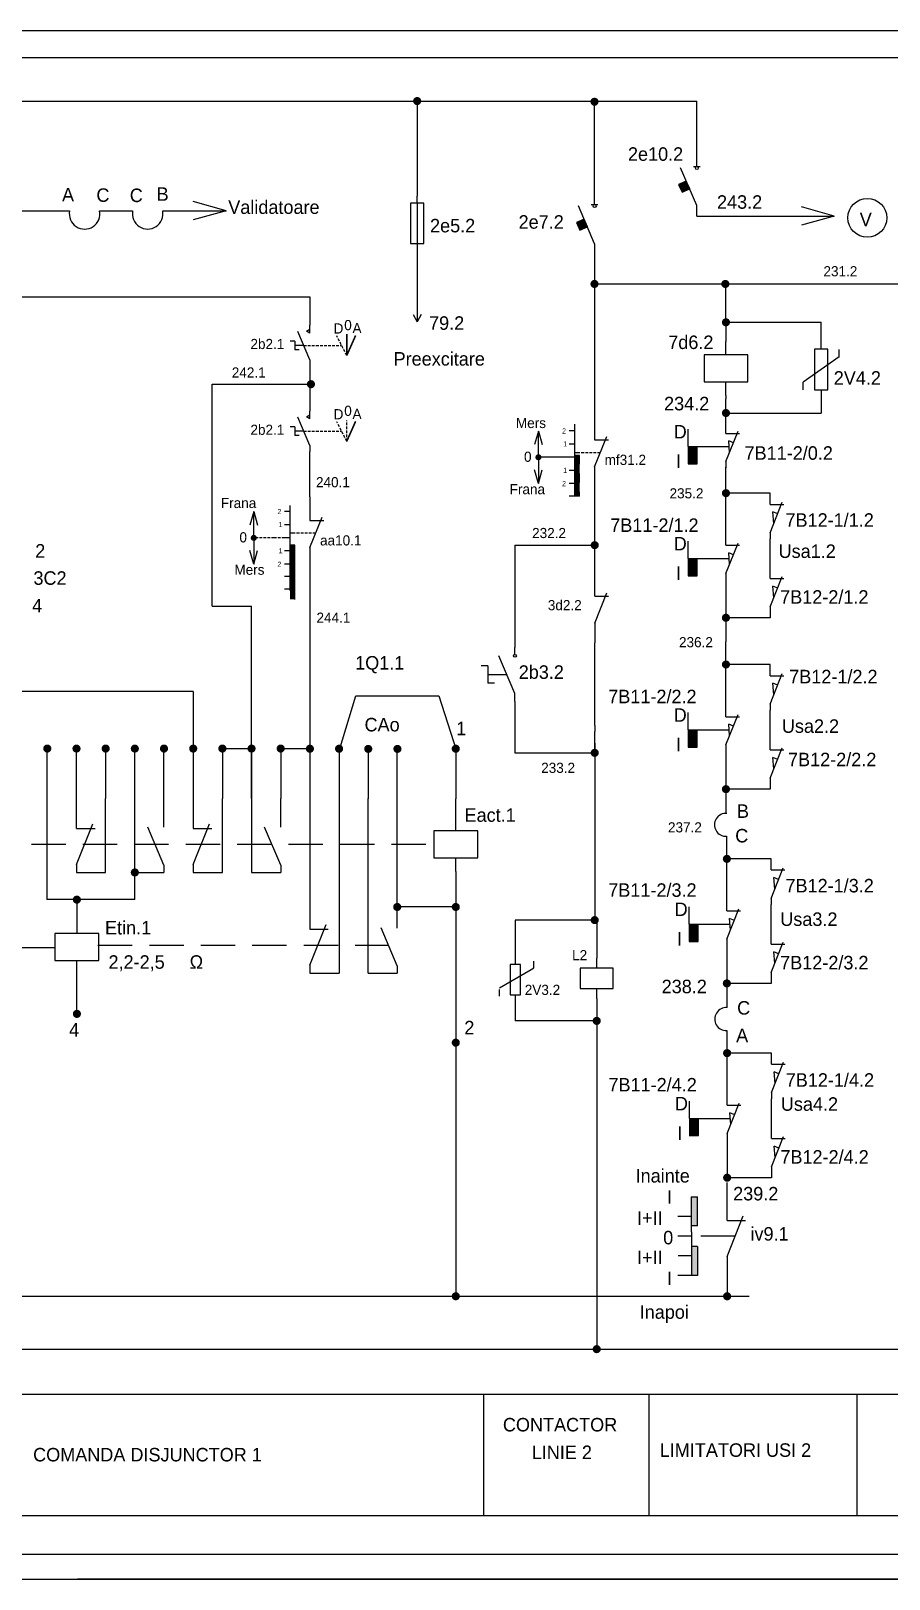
# Model space of a CAD drawing. Header units: millimetres. Extents: x 779 to 5457, y 14 to 905.
# Drawn here: x 3297.5 to 3456.4, y 316.3 to 602.9 of the extents above; entities that cross this region are included whole.
import ezdxf

# ---------------------------------------------------------------- set-up
doc = ezdxf.new("R2010")
doc.units = ezdxf.units.MM
doc.linetypes.add('DASHED', pattern=[0.75, 0.5, -0.25])
doc.linetypes.add('DASHED2', pattern=[9.525, 6.35, -3.175])

msp = doc.modelspace()

# ---------------------------------------------------------------- hatches: boundary and pattern name
for points in [[(3420.88, 525.98), (3419.22, 525.98), (3419.22, 522.78), (3420.88, 522.81)], [(3399.06, 524.33), (3398.17, 524.33), (3398.17, 520.98), (3399.05, 520.98)], [(3399.06, 520.98), (3398.17, 520.98), (3398.17, 517.63), (3399.05, 517.63)], [(3399.06, 517.63), (3398.17, 517.63), (3398.17, 516.83), (3399.06, 516.83)], [(3346.35, 507.74), (3345.46, 507.74), (3345.46, 504.39), (3346.35, 504.39)], [(3420.88, 505.26), (3419.22, 505.26), (3419.22, 502.05), (3420.88, 502.09)], [(3346.35, 504.39), (3345.46, 504.39), (3345.46, 501.04), (3346.35, 501.04)], [(3346.35, 501.04), (3345.46, 501.04), (3345.46, 497.69), (3346.35, 497.69)], [(3420.88, 473.53), (3419.22, 473.53), (3419.22, 470.33), (3420.88, 470.36)], [(3421.05, 437.56), (3419.39, 437.56), (3419.39, 434.35), (3421.05, 434.39)], [(3421.1, 401.59), (3419.44, 401.59), (3419.44, 398.38), (3421.1, 398.42)], [(3420.95, 387.08), (3419.84, 387.08), (3419.84, 381.74), (3420.95, 381.74), (3420.95, 383.89)], [(3420.95, 375.73), (3420.95, 377.87), (3419.84, 377.87), (3419.84, 376.58), (3419.84, 372.54), (3420.95, 372.54)]]:
    msp.add_hatch(color=1).paths.add_polyline_path(points)

# ---------------------------------------------------------------- linework, layer by layer
at = {"color": 240}
for p, q in [((3317.12, 602.94), (2886.12, 602.94)), ((3727.12, 602.94), (3307.12, 602.94)), ((3927.12, 316.32), (3306.1, 316.32))]:
    msp.add_line(p, q, dxfattribs=at)
at = {"color": 70}
for p, q in [((3312.12, 597.94), (2891.12, 597.94)), ((3732.12, 597.94), (3312.12, 597.94)), ((2891.12, 320.94), (3312.12, 320.94)), ((3312.12, 320.94), (3732.12, 320.94))]:
    msp.add_line(p, q, dxfattribs=at)
at = {"color": 1}
for p, q in [((3178.44, 589.96), (3401.87, 589.96)), ((3369.02, 589.96), (3369.02, 576.58)), ((3401.87, 570.8), (3401.87, 589.96)), ((3401.87, 589.96), (3420.81, 589.96)), ((3420.81, 577.85), (3420.81, 589.96)), ((3369.02, 576.58), (3369.02, 572.33)), ((3420.81, 570.6), (3417.81, 577.6)), ((3420.18, 577.85), (3421.44, 577.85)), ((3333.63, 569.65), (3327.54, 571.34)), ((3369.02, 571.08), (3369.02, 572.33)), ((3369.02, 571.08), (3369.02, 563.58)), ((3401.87, 563.55), (3398.87, 570.55)), ((3401.24, 570.8), (3402.5, 570.8)), ((3420.81, 568.68), (3420.81, 570.6)), ((3446.27, 568.68), (3440.17, 570.38)), ((3285.46, 569.64), (3304.65, 569.64)), ((3310.22, 569.64), (3316.34, 569.64)), ((3321.91, 569.65), (3333.63, 569.65)), ((3333.63, 569.65), (3327.54, 567.96)), ((3420.81, 568.68), (3434.8, 568.68)), ((3434.8, 568.68), (3446.27, 568.68)), ((3446.27, 568.68), (3440.17, 566.99)), ((3369.02, 563.58), (3369.02, 562.33)), ((3369.02, 562.33), (3369.02, 549.1)), ((3401.87, 563.55), (3401.87, 556.47)), ((3401.49, 556.1), (3412.3, 556.1)), ((3401.87, 556.1), (3401.87, 527.23)), ((3411.14, 556.1), (3571.41, 556.1)), ((3426.15, 556.1), (3426.15, 549)), ((3267.58, 553.71), (3349.16, 553.71)), ((3349.16, 553.71), (3349.16, 548.45)), ((3368.27, 550.47), (3369.02, 549.1)), ((3369.77, 550.47), (3369.02, 549.1)), ((3348.51, 547.38), (3349.16, 547.76)), ((3349.16, 547.01), (3349.16, 548.45)), ((3426.2, 549.38), (3426.2, 545.47)), ((3426.2, 549), (3443.83, 549)), ((3443.83, 544.02), (3443.83, 549)), ((3346.35, 545.49), (3345.53, 545.49)), ((3346.35, 545.49), (3346.35, 543.9)), ((3348.04, 544.7), (3346.35, 544.7)), ((3349.16, 547.01), (3348.51, 547.38)), ((3426.2, 542.97), (3426.2, 545.47)), ((3347.17, 543.9), (3346.35, 543.9)), ((3349.16, 542.07), (3349.16, 540.95)), ((3447.14, 542.58), (3440.52, 537.93)), ((3447.14, 542.58), (3447.14, 543.98)), ((3349.16, 540.95), (3349.16, 537.21)), ((3331.08, 496.47), (3331.08, 537.54)), ((3331.08, 537.54), (3349.16, 537.54)), ((3349.16, 537.21), (3349.16, 534.76)), ((3426.2, 535.47), (3426.2, 537.97)), ((3440.52, 536.52), (3440.52, 537.93)), ((3443.83, 536.52), (3443.83, 532.2)), ((3349.16, 534.76), (3349.16, 532.57)), ((3426.2, 535.47), (3426.2, 534.85)), ((3426.2, 529.58), (3426.2, 534.82)), ((3348.51, 531.5), (3349.16, 531.88)), ((3349.16, 531.13), (3348.51, 531.5)), ((3349.16, 531.13), (3349.16, 532.57)), ((3426.2, 532.2), (3443.83, 532.2)), ((3346.35, 529.62), (3345.53, 529.62)), ((3346.35, 529.62), (3346.35, 528.02)), ((3348.04, 528.82), (3346.35, 528.82)), ((3347.17, 528.02), (3346.35, 528.02)), ((3391.48, 528.86), (3390.77, 526.35)), ((3391.48, 525.72), (3391.48, 528.86)), ((3391.48, 528.86), (3392.19, 526.35)), ((3398.17, 528.88), (3397.18, 528.88)), ((3398.17, 530.17), (3398.17, 528.16)), ((3398.17, 528.16), (3398.17, 520.98)), ((3401.87, 522.24), (3404.12, 527.86)), ((3419.22, 525.98), (3419.22, 529.19)), ((3426.2, 528.43), (3426.2, 529.58)), ((3426.2, 523.21), (3428.45, 528.83)), ((3349.16, 526.19), (3349.16, 525.07)), ((3349.16, 516.69), (3349.16, 525.07)), ((3391.48, 524.01), (3391.48, 525.72)), ((3398.17, 526.44), (3397.18, 526.44)), ((3399.06, 524.86), (3398.17, 524.86)), ((3419.22, 525.98), (3426.8, 525.99)), ((3419.22, 525.98), (3419.22, 522.78)), ((3420.88, 522.81), (3420.88, 525.98)), ((3427.6, 526.69), (3426.72, 527.04)), ((3426.89, 524.92), (3426.72, 527.04)), ((3391.48, 519.15), (3390.77, 521.66)), ((3391.48, 524.01), (3391.48, 522.29)), ((3395.27, 524.01), (3391.48, 524.01)), ((3391.48, 522.29), (3391.48, 519.15)), ((3391.48, 519.15), (3392.19, 521.66)), ((3397.18, 524.01), (3395.27, 524.01)), ((3398.17, 524.01), (3397.18, 524.01)), ((3399.06, 524.33), (3398.17, 524.33)), ((3399.05, 520.98), (3399.06, 524.33)), ((3401.9, 498.31), (3401.9, 522.33)), ((3419.22, 522.78), (3420.88, 522.81)), ((3426.2, 523.21), (3426.2, 522.08)), ((3426.2, 508.86), (3426.2, 522.18)), ((3398.17, 521.57), (3397.18, 521.57)), ((3398.17, 519.13), (3397.18, 519.13)), ((3398.17, 520.98), (3398.17, 517.63)), ((3398.17, 520.98), (3399.05, 520.98)), ((3399.06, 520.98), (3398.17, 520.98)), ((3399.05, 517.63), (3399.06, 520.98)), ((3349.16, 516.69), (3349.16, 512.32)), ((3399.06, 516.83), (3397.18, 516.83)), ((3398.17, 517.63), (3399.05, 517.63)), ((3398.17, 517.63), (3398.17, 516.83)), ((3399.06, 517.63), (3398.17, 517.63)), ((3399.06, 516.83), (3399.06, 517.63)), ((3434.39, 517.36), (3426.2, 517.36)), ((3434.39, 515.29), (3434.39, 517.36)), ((3338.77, 513.95), (3338.06, 511.44)), ((3338.77, 510.81), (3338.77, 513.95)), ((3338.77, 513.95), (3339.48, 511.44)), ((3345.47, 513.97), (3344.47, 513.97)), ((3345.47, 515.06), (3345.47, 513.25)), ((3345.47, 513.25), (3345.47, 506.07)), ((3434.39, 510.04), (3436.64, 515.67)), ((3435.07, 511.76), (3434.91, 513.88)), ((3435.79, 513.52), (3434.91, 513.88)), ((3338.77, 509.09), (3338.77, 510.81)), ((3345.47, 511.53), (3344.47, 511.53)), ((3349.16, 507.33), (3351.41, 512.95)), ((3338.77, 509.09), (3338.77, 507.38)), ((3338.77, 507.38), (3338.77, 504.24)), ((3345.47, 509.09), (3344.47, 509.09)), ((3346.35, 507.74), (3345.46, 507.74)), ((3346.35, 509.95), (3345.47, 509.95)), ((3346.35, 504.39), (3346.35, 507.74)), ((3349.16, 507.33), (3349.16, 501.54)), ((3387.12, 507.74), (3401.9, 507.74)), ((3387.12, 507.74), (3387.12, 488.77)), ((3419.22, 505.26), (3419.22, 508.46)), ((3426.2, 507.71), (3426.2, 508.86)), ((3426.2, 502.48), (3428.45, 508.11)), ((3434.39, 510.04), (3434.39, 508.92)), ((3434.39, 502.68), (3434.39, 508.92)), ((3338.77, 504.24), (3338.06, 506.75)), ((3338.77, 504.24), (3339.48, 506.75)), ((3345.47, 506.66), (3344.47, 506.66)), ((3345.47, 506.07), (3345.47, 502.72)), ((3419.22, 505.26), (3426.8, 505.26)), ((3419.22, 505.26), (3419.22, 502.05)), ((3420.88, 502.09), (3420.88, 505.26)), ((3426.89, 504.2), (3426.72, 506.32)), ((3427.6, 505.96), (3426.72, 506.32)), ((3345.47, 504.22), (3344.47, 504.22)), ((3345.47, 501.92), (3344.47, 501.92)), ((3346.35, 504.39), (3345.46, 504.39)), ((3345.46, 504.39), (3346.35, 504.39)), ((3345.47, 502.72), (3345.47, 499.37)), ((3346.35, 501.04), (3346.35, 504.39)), ((3419.22, 502.05), (3420.88, 502.09)), ((3426.2, 502.48), (3426.2, 501.36)), ((3434.39, 501.55), (3434.39, 502.68)), ((3434.39, 496.3), (3436.64, 501.93)), ((3345.47, 499.62), (3344.47, 499.62)), ((3345.46, 501.04), (3346.35, 501.04)), ((3346.35, 501.04), (3345.46, 501.04)), ((3346.35, 497.69), (3346.35, 501.04)), ((3349.16, 501.54), (3349.16, 436.64)), ((3401.9, 493.32), (3404.15, 498.94)), ((3426.2, 501.36), (3426.2, 495.77)), ((3435.79, 499.78), (3434.91, 500.14)), ((3435.07, 498.02), (3434.91, 500.14)), ((3331.08, 496.47), (3338.36, 496.47)), ((3338.36, 460.82), (3338.36, 496.47)), ((3434.39, 496.3), (3434.39, 494.3)), ((3401.9, 493.32), (3401.9, 489.65)), ((3401.9, 493.05), (3401.9, 491.93)), ((3426.2, 495.77), (3426.2, 489.82)), ((3434.39, 494.3), (3426.2, 494.3)), ((3387.12, 480.27), (3384.12, 487.27)), ((3387.12, 487.52), (3387.12, 488.77)), ((3401.9, 486.57), (3401.9, 489.65)), ((3426.2, 477.13), (3426.2, 489.82)), ((3382.12, 485.38), (3380.87, 485.38)), ((3382.12, 485.38), (3382.12, 482.16)), ((3401.9, 484.94), (3401.9, 486.57)), ((3401.9, 479.37), (3401.9, 484.94)), ((3434.39, 485.64), (3426.2, 485.64)), ((3434.39, 483.57), (3434.39, 485.64)), ((3382.12, 483.77), (3385.62, 483.77)), ((3383.37, 482.16), (3382.12, 482.16)), ((3434.39, 478.32), (3436.64, 483.95)), ((3435.07, 480.04), (3434.91, 482.16)), ((3435.79, 481.8), (3434.91, 482.16)), ((3327.55, 480.66), (3274.69, 480.66)), ((3327.55, 480.66), (3327.55, 455.3)), ((3354.57, 469.68), (3357.69, 479.87)), ((3357.69, 479.87), (3373.03, 479.87)), ((3373.03, 479.87), (3376.29, 469.69)), ((3387.12, 478.77), (3387.12, 480.27)), ((3387.12, 478.77), (3387.12, 469.29)), ((3401.9, 474.38), (3401.9, 479.37)), ((3419.22, 473.53), (3419.22, 476.74)), ((3426.2, 475.98), (3426.2, 477.13)), ((3426.2, 470.76), (3428.45, 476.38)), ((3434.39, 478.32), (3434.39, 477.2)), ((3434.39, 470.96), (3434.39, 477.2)), ((3401.9, 474.38), (3401.9, 473.25)), ((3401.9, 468.84), (3401.9, 473.25)), ((3419.22, 473.53), (3426.8, 473.54)), ((3419.22, 473.53), (3419.22, 470.33)), ((3420.88, 470.36), (3420.88, 473.53)), ((3426.89, 472.47), (3426.72, 474.59)), ((3427.6, 474.24), (3426.72, 474.59)), ((3311.34, 470.08), (3311.34, 460.82)), ((3316.75, 442.11), (3316.75, 470.08)), ((3322.15, 470.08), (3322.15, 469.71)), ((3332.58, 470.08), (3337.98, 470.08)), ((3332.95, 470.08), (3332.95, 460.82)), ((3338.36, 470.08), (3338.36, 460.82)), ((3343.76, 470.08), (3343.76, 460.82)), ((3343.76, 470.08), (3349.16, 470.08)), ((3354.57, 470.05), (3354.57, 460.79)), ((3376.18, 470.05), (3376.18, 460.79)), ((3401.9, 471.05), (3401.9, 438.32)), ((3419.22, 470.33), (3420.88, 470.36)), ((3426.2, 470.76), (3426.2, 469.63)), ((3434.39, 469.83), (3434.39, 470.96)), ((3434.39, 464.58), (3436.64, 470.21)), ((3300.47, 469.71), (3300.47, 442.11)), ((3305.95, 455.3), (3305.95, 469.71)), ((3322.14, 455.5), (3322.14, 469.71)), ((3359.97, 470.02), (3359.97, 460.75)), ((3365.33, 436.85), (3365.33, 469.65)), ((3387.12, 469.29), (3401.9, 469.29)), ((3426.2, 469.63), (3426.2, 464.05)), ((3435.07, 466.3), (3434.91, 468.42)), ((3435.79, 468.06), (3434.91, 468.42)), ((3434.39, 464.58), (3434.39, 462.57)), ((3426.2, 464.05), (3426.2, 458.09)), ((3434.39, 462.57), (3426.2, 462.57)), ((3311.34, 447.13), (3311.34, 460.82)), ((3332.95, 447.13), (3332.95, 460.82)), ((3338.36, 460.82), (3338.35, 447.14)), ((3343.75, 457.14), (3343.76, 460.82)), ((3354.57, 460.79), (3354.57, 428.48)), ((3359.95, 428.49), (3359.96, 460.82)), ((3376.18, 454.83), (3376.18, 460.79)), ((3305.95, 448.64), (3308.95, 456.14)), ((3327.56, 448.64), (3330.56, 456.14)), ((3343.75, 455.5), (3343.75, 457.14)), ((3322.14, 448.52), (3319.14, 455.52)), ((3343.75, 448.52), (3340.75, 455.52)), ((3426.37, 441.16), (3426.37, 453.84)), ((3305.95, 448.64), (3305.95, 447.14)), ((3305.95, 447.14), (3311.34, 447.13)), ((3316.74, 447.13), (3322.12, 447.13)), ((3322.12, 447.13), (3322.14, 447.13)), ((3322.14, 448.52), (3322.14, 447.14)), ((3322.14, 447.13), (3322.14, 447.14)), ((3327.56, 448.64), (3327.56, 447.14)), ((3327.56, 447.14), (3332.95, 447.13)), ((3338.37, 447.14), (3343.75, 447.13)), ((3343.75, 448.52), (3343.75, 447.14)), ((3376.18, 447.33), (3376.18, 449.83)), ((3376.18, 447.33), (3376.18, 368.68)), ((3434.56, 449.66), (3426.37, 449.66)), ((3434.56, 447.6), (3434.56, 449.66)), ((3434.56, 442.35), (3436.81, 447.97)), ((3435.96, 445.82), (3435.08, 446.18)), ((3435.25, 444.06), (3435.08, 446.18)), ((3306.01, 442.11), (3300.47, 442.11)), ((3306.01, 442.11), (3306.01, 435.87)), ((3316.75, 442.11), (3306.01, 442.11)), ((3434.56, 442.35), (3434.56, 441.22)), ((3376.18, 440.75), (3365.33, 440.75)), ((3419.39, 437.56), (3419.39, 440.76)), ((3426.37, 440.01), (3426.37, 441.16)), ((3426.37, 434.78), (3428.62, 440.41)), ((3427.06, 436.5), (3426.89, 438.62)), ((3427.77, 438.26), (3426.89, 438.62)), ((3434.56, 434.98), (3434.56, 441.22)), ((3349.15, 429.98), (3352.15, 437.48)), ((3365.33, 429.87), (3362.33, 436.87)), ((3402.28, 438.32), (3387.2, 438.32)), ((3387.2, 438.32), (3387.2, 430.12)), ((3402.28, 438.32), (3402.28, 431.28)), ((3402.28, 438.32), (3402.28, 435.25)), ((3419.39, 437.56), (3426.97, 437.56)), ((3419.39, 437.56), (3419.39, 434.35)), ((3421.05, 434.39), (3421.05, 437.56)), ((3293.78, 433.26), (3301.96, 433.26)), ((3419.39, 434.35), (3421.05, 434.39)), ((3426.37, 434.78), (3426.37, 433.66)), ((3426.37, 433.66), (3426.37, 428.08)), ((3434.56, 433.86), (3434.56, 434.98)), ((3434.56, 428.61), (3436.81, 434.23)), ((3306.01, 420.96), (3306.01, 430.87)), ((3349.15, 429.98), (3349.15, 428.48)), ((3390.63, 429.46), (3390.63, 430.74)), ((3402.28, 429.4), (3402.28, 431.28)), ((3435.96, 432.08), (3435.08, 432.44)), ((3435.25, 430.32), (3435.08, 432.44)), ((3349.15, 428.48), (3354.57, 428.48)), ((3359.95, 428.49), (3365.33, 428.49)), ((3365.33, 429.87), (3365.33, 428.49)), ((3384.29, 425.81), (3390.11, 429.16)), ((3390.11, 429.16), (3390.63, 429.46)), ((3426.37, 428.08), (3426.37, 422.12)), ((3434.56, 428.61), (3434.56, 426.6)), ((3384.29, 424.22), (3384.29, 425.5)), ((3387.2, 424.5), (3387.2, 423.56)), ((3402.28, 423.78), (3402.28, 425.65)), ((3434.56, 426.6), (3426.37, 426.6)), ((3387.2, 423.56), (3387.2, 419.66)), ((3402.28, 423.78), (3402.28, 358.89)), ((3402.28, 419.66), (3387.2, 419.66)), ((3426.42, 405.19), (3426.42, 417.87)), ((3434.61, 413.69), (3426.42, 413.69)), ((3434.61, 411.63), (3434.61, 413.69)), ((3434.61, 406.38), (3436.86, 412)), ((3435.29, 408.09), (3435.13, 410.21)), ((3436.01, 409.85), (3435.13, 410.21)), ((3419.44, 401.59), (3419.44, 404.79)), ((3426.42, 404.04), (3426.42, 405.19)), ((3426.42, 398.81), (3428.67, 404.44)), ((3434.61, 406.38), (3434.61, 405.25)), ((3434.61, 399.01), (3434.61, 405.25)), ((3419.44, 401.59), (3427.02, 401.59)), ((3419.44, 401.59), (3419.44, 398.38)), ((3421.1, 398.42), (3421.1, 401.59)), ((3427.11, 400.53), (3426.94, 402.65)), ((3427.82, 402.29), (3426.94, 402.65)), ((3419.44, 398.38), (3421.1, 398.42)), ((3426.42, 398.81), (3426.42, 397.69)), ((3434.61, 397.89), (3434.61, 399.01)), ((3426.42, 397.69), (3426.42, 391)), ((3434.61, 392.64), (3436.86, 398.26)), ((3436.01, 396.11), (3435.13, 396.47)), ((3435.29, 394.35), (3435.13, 396.47)), ((3434.61, 390.63), (3426.42, 390.63)), ((3434.61, 392.64), (3434.61, 390.63)), ((3419.76, 387.08), (3420.95, 387.08)), ((3419.84, 380.59), (3419.84, 387.08)), ((3420.95, 383.89), (3420.95, 387.08)), ((3426.42, 382.72), (3426.42, 389.77)), ((3419.76, 383.45), (3417.29, 383.45)), ((3420.95, 381.74), (3419.84, 381.74)), ((3420.95, 381.74), (3420.95, 383.89)), ((3426.42, 376.06), (3429.42, 383.56)), ((3419.76, 379.81), (3417.29, 379.81)), ((3419.84, 380.59), (3419.84, 376.58)), ((3419.84, 376.17), (3417.37, 376.17)), ((3420.95, 377.87), (3419.84, 377.87)), ((3419.84, 376.58), (3419.84, 372.54)), ((3420.95, 377.87), (3420.95, 375.73)), ((3420.95, 375.73), (3420.95, 372.54)), ((3426.42, 376.06), (3426.42, 368.58)), ((3420.95, 372.54), (3417.29, 372.54)), ((3231.51, 368.68), (3358.67, 368.68)), ((3358.67, 368.68), (3398.77, 368.68)), ((3398.77, 368.68), (3430.49, 368.68)), ((3155.9, 358.89), (3321.93, 358.89)), ((3321.93, 358.89), (3449.09, 358.89)), ((3449.09, 358.89), (3489.2, 358.89)), ((2921.95, 350.55), (3608.33, 350.55)), ((3381.33, 350.55), (3381.33, 328.05)), ((3411.93, 350.55), (3411.93, 328.05)), ((3450.42, 350.55), (3450.42, 328.05)), ((3608.33, 328.05), (2921.95, 328.05)), ((2886.12, 316.32), (3496.12, 316.32))]:
    msp.add_line(p, q, dxfattribs=at)
at = {"color": 1, "linetype": 'DASHED'}
for p, q in [((3348.04, 544.7), (3355.04, 544.7)), ((3355.98, 542.84), (3354.15, 546.47)), ((3355.98, 526.96), (3354.15, 530.59)), ((3355.98, 526.96), (3356.01, 530.82)), ((3348.04, 528.82), (3355.04, 528.82)), ((3402.92, 524.86), (3399.05, 524.86)), ((3342.56, 509.09), (3338.77, 509.09)), ((3344.47, 509.09), (3342.56, 509.09)), ((3350.21, 509.95), (3346.35, 509.95))]:
    msp.add_line(p, q, dxfattribs=at)
at = {"color": 1, "linetype": 'DASHED2'}
for p, q in [((3288.08, 452.35), (3372.13, 452.35)), ((3309.92, 433.7), (3363.69, 433.7)), ((3427.92, 379.81), (3419.76, 379.81))]:
    msp.add_line(p, q, dxfattribs=at)
at = {"color": 1}
for points, const_width in [([(3368.65, 589.96, 1), (3369.4, 589.96, 1)], 0.75), ([(3401.49, 589.83, 1), (3402.24, 589.83, 1)], 0.75), ([(3401.49, 556.1, 1), (3402.24, 556.1, 1)], 0.75), ([(3425.72, 556.1, 1), (3426.47, 556.1, 1)], 0.75), ([(3425.83, 549, 1), (3426.58, 549, 1)], 0.75), ([(3348.98, 537.54, 1), (3349.73, 537.54, 1)], 0.75), ([(3425.83, 532.2, 1), (3426.58, 532.2, 1)], 0.75), ([(3391.2, 524.01, 1), (3391.76, 524.01, 1)], 0.562), ([(3425.83, 517.36, 1), (3426.58, 517.36, 1)], 0.75), ([(3338.49, 509.09, 1), (3339.05, 509.09, 1)], 0.562), ([(3401.53, 507.74, 1), (3402.28, 507.74, 1)], 0.75), ([(3425.83, 494.3, 1), (3426.58, 494.3, 1)], 0.75), ([(3425.83, 485.64, 1), (3426.58, 485.64, 1)], 0.75), ([(3300.16, 470.08, 1), (3300.91, 470.08, 1)], 0.75), ([(3305.57, 470.08, 1), (3306.32, 470.08, 1)], 0.75), ([(3310.97, 470.08, 1), (3311.72, 470.08, 1)], 0.75), ([(3316.37, 470.08, 1), (3317.12, 470.08, 1)], 0.75), ([(3321.77, 470.08, 1), (3322.52, 470.08, 1)], 0.75), ([(3327.18, 470.08, 1), (3327.93, 470.08, 1)], 0.75), ([(3332.58, 470.08, 1), (3333.33, 470.08, 1)], 0.75), ([(3337.98, 470.08, 1), (3338.73, 470.08, 1)], 0.75), ([(3343.38, 470.08, 1), (3344.13, 470.08, 1)], 0.75), ([(3348.79, 470.05, 1), (3349.54, 470.05, 1)], 0.75), ([(3354.19, 470.05, 1), (3354.94, 470.05, 1)], 0.75), ([(3359.59, 470.02, 1), (3360.34, 470.02, 1)], 0.75), ([(3365, 470.02, 1), (3365.75, 470.02, 1)], 0.75), ([(3375.8, 470.05, 1), (3376.55, 470.05, 1)], 0.75), ([(3401.53, 469.29, 1), (3402.28, 469.29, 1)], 0.75), ([(3425.83, 462.57, 1), (3426.58, 462.57, 1)], 0.75), ([(3426, 449.66, 1), (3426.75, 449.66, 1)], 0.75), ([(3316.37, 447.14, 1), (3317.12, 447.14, 1)], 0.75), ([(3305.64, 442.11, 1), (3306.39, 442.11, 1)], 0.75), ([(3364.96, 440.75, 1), (3365.71, 440.75, 1)], 0.75), ([(3375.8, 440.75, 1), (3376.55, 440.75, 1)], 0.75), ([(3401.53, 438.32, 1), (3402.28, 438.32, 1)], 0.75), ([(3426, 426.6, 1), (3426.75, 426.6, 1)], 0.75), ([(3305.64, 420.96, 1), (3306.39, 420.96, 1)], 0.75), ([(3401.9, 419.66, 1), (3402.65, 419.66, 1)], 0.75), ([(3375.8, 415.63, 1), (3376.55, 415.63, 1)], 0.75), ([(3426.05, 413.69, 1), (3426.8, 413.69, 1)], 0.75), ([(3426.05, 390.63, 1), (3426.8, 390.63, 1)], 0.75), ([(3375.8, 368.68, 1), (3376.55, 368.68, 1)], 0.75), ([(3426.05, 368.68, 1), (3426.8, 368.68, 1)], 0.75), ([(3401.9, 358.89, 1), (3402.65, 358.89, 1)], 0.75)]:
    msp.add_lwpolyline(points, format="xyb", close=True, dxfattribs=dict(at, const_width=const_width))
at = {"color": 1, "flags": 128}
for points in [[(3419.49, 573.71), (3418.86, 575.12), (3417.44, 574.49), (3418.08, 573.08)], [(3370.27, 563.58), (3370.27, 571.08), (3367.77, 571.08), (3367.77, 563.58)], [(3400.55, 566.66), (3399.92, 568.08), (3398.5, 567.45), (3399.13, 566.03)], [(3430.25, 537.97), (3430.25, 542.97), (3422.15, 542.97), (3422.15, 537.97)], [(3445.08, 536.52), (3445.08, 544.02), (3442.58, 544.02), (3442.58, 536.52)], [(3380.23, 449.83), (3380.23, 454.83), (3372.13, 454.83), (3372.13, 449.83)], [(3310.06, 430.87), (3310.06, 435.87), (3301.96, 435.87), (3301.96, 430.87)], [(3388.14, 424.5), (3388.14, 430.12), (3386.26, 430.12), (3386.26, 424.5)], [(3405.31, 425.65), (3405.31, 429.4), (3399.24, 429.4), (3399.24, 425.65)]]:
    msp.add_lwpolyline(points, close=True, dxfattribs=at)
for points in [[(3349.16, 542.07), (3346.91, 547.32)], [(3349.16, 526.19), (3346.91, 531.44)], [(3426.2, 528.43), (3428.74, 528.43)], [(3401.87, 527.23), (3404.43, 527.23)], [(3434.39, 515.29), (3436.93, 515.29)], [(3349.16, 512.32), (3351.72, 512.32)], [(3426.2, 507.71), (3428.74, 507.71)], [(3434.39, 501.55), (3436.93, 501.55)], [(3401.9, 498.31), (3404.46, 498.31)], [(3434.39, 483.57), (3436.93, 483.57)], [(3426.2, 475.98), (3428.74, 475.98)], [(3434.39, 469.83), (3436.93, 469.83)], [(3305.95, 455.3), (3309.37, 455.3)], [(3327.55, 455.3), (3330.98, 455.3)], [(3434.56, 447.6), (3437.1, 447.6)], [(3426.37, 440.01), (3428.91, 440.01)], [(3349.15, 436.64), (3352.56, 436.64)], [(3434.56, 433.86), (3437.1, 433.86)], [(3434.61, 411.63), (3437.15, 411.63)], [(3426.42, 404.04), (3428.96, 404.04)], [(3434.61, 397.89), (3437.15, 397.89)], [(3426.42, 382.72), (3429.83, 382.72)]]:
    msp.add_lwpolyline(points, dxfattribs=at)
at = {"color": 1, "const_width": 0.3}
msp.add_lwpolyline([(3355.98, 542.84), (3355.98, 546.81)], dxfattribs=at)
at = {"color": 1, "const_width": 0.3, "flags": 128}
for points in [[(3355.98, 542.84), (3357.63, 546.55)], [(3355.98, 526.96), (3357.63, 530.67)]]:
    msp.add_lwpolyline(points, dxfattribs=at)
at = {"color": 1}
for centre, radius in [((3420.81, 577.57), 0.273), ((3401.87, 570.53), 0.273), ((3452.39, 568.34), 3.6), ((3387.12, 487.25), 0.273)]:
    msp.add_circle(centre, radius, dxfattribs=at)
for centre, radius, start, end in [((3307.44, 569.09), 2.84, 168.9161, 11.1894), ((3319.12, 569.1), 2.84, 168.9161, 11.1894), ((3426.21, 455.96), 2.13, 85.6379, 272.5241), ((3426.26, 419.99), 2.13, 85.6379, 272.5241)]:
    msp.add_arc(centre, radius, start, end, dxfattribs=at)
for points in [[(3418.08, 573.08), (3417.44, 574.49), (3419.49, 573.71), (3418.86, 575.12)], [(3399.13, 566.03), (3398.5, 567.45), (3400.55, 566.66), (3399.92, 568.08)]]:
    msp.add_solid(points, dxfattribs=at)

# ---------------------------------------------------------------- texts
for s, height, p in [('2e10.2', 2.5, (3408.06, 578.9)), ('A', 2.5, (3303.26, 571.37)), ('C', 2.5, (3309.63, 571.3)), ('C', 2.5, (3315.81, 571.26)), ('B', 2.5, (3320.78, 571.49)), ('Validatoare', 2.5, (3334.04, 569.07)), ('243.2', 2.5, (3424.55, 570.02)), ('2e5.2', 2.5, (3371.41, 565.65)), ('2e7.2', 2.5, (3387.81, 566.33)), ('V', 2.5, (3450.98, 566.78)), ('231.2', 1.875, (3444.26, 557.52)), ('D', 1.88, (3353.55, 546.92)), ('0', 1.88, (3355.52, 547.54)), ('A', 1.88, (3357.05, 546.99)), ('79.2', 2.5, (3371.23, 547.61)), ('2b2.1', 1.875, (3338.15, 544.05)), ('7d6.2', 2.5, (3415.52, 544.05)), ('Preexcitare', 2.5, (3364.66, 540.98)), ('242.1', 1.875, (3334.7, 538.77)), ('2V4.2', 2.5, (3446.17, 537.45)), ('0', 1.88, (3355.52, 531.67)), ('234.2', 2.5, (3414.75, 532.7)), ('D', 1.88, (3353.55, 531.04)), ('A', 1.88, (3357.05, 531.11)), ('Mers', 1.875, (3387.31, 529.42)), ('2b2.1', 1.875, (3338.15, 528.17)), ('2', 0.938, (3395.86, 528.41)), ('D', 2.5, (3416.53, 527.49)), ('0', 1.88, (3388.81, 523.17)), ('1', 0.938, (3396.07, 526.01)), ('mf31.2', 1.875, (3403.74, 522.6)), ('I', 2.5, (3416.96, 522.03)), ('7B11-2/0.2', 2.5, (3429.65, 523.55)), ('1', 0.938, (3396.07, 521.13)), ('240.1', 1.875, (3350.29, 518.46)), ('Frana', 1.875, (3386.15, 517.16)), ('2', 0.938, (3395.86, 518.65)), ('Frana', 1.875, (3332.68, 514.61)), ('235.2', 1.875, (3415.76, 516.4)), ('2', 0.938, (3343.15, 513.49)), ('7B12-1/1.2', 2.5, (3437.23, 511.14)), ('1', 0.938, (3343.37, 511.09)), ('232.2', 1.875, (3390.31, 509.05)), ('7B11-2/1.2', 2.5, (3404.78, 510.19)), ('2', 2.5, (3298.3, 505.43)), ('0', 1.88, (3336.11, 508.25)), ('aa10.1', 1.875, (3351.04, 507.69)), ('D', 2.5, (3416.53, 506.77)), ('Usa1.2', 2.5, (3435.95, 505.37)), ('2', 0.938, (3343.15, 503.74)), ('1', 0.938, (3343.37, 506.22)), ('3C2', 2.5, (3297.97, 500.4)), ('Mers', 1.875, (3335.18, 502.26)), ('I', 2.5, (3416.96, 501.31)), ('7B12-2/1.2', 2.5, (3436.24, 496.9)), ('4', 2.5, (3297.73, 495.3)), ('3d2.2', 1.875, (3393.22, 495.69)), ('244.1', 1.875, (3350.38, 493.38)), ('236.2', 1.875, (3417.51, 488.84)), ('1Q1.1', 2.5, (3357.54, 484.7)), ('2b3.2', 2.5, (3387.83, 482.99)), ('7B12-1/2.2', 2.5, (3437.92, 482.16)), ('7B11-2/2.2', 2.5, (3404.41, 478.47)), ('CAo', 2.5, (3359.28, 473.26)), ('D', 2.5, (3416.53, 475.04)), ('1', 2.5, (3376.26, 472.56)), ('Usa2.2', 2.5, (3436.56, 472.99)), ('I', 2.5, (3416.96, 469.58)), ('233.2', 1.875, (3391.99, 465.58)), ('7B12-2/2.2', 2.5, (3437.7, 466.81)), ('Eact.1', 2.5, (3377.8, 456.52)), ('B', 2.5, (3428.24, 457.25)), ('237.2', 1.875, (3415.47, 454.56)), ('C', 2.5, (3427.92, 452.7)), ('7B11-2/3.2', 2.5, (3404.41, 442.63)), ('7B12-1/3.2', 2.5, (3437.23, 443.45)), ('D', 2.5, (3416.7, 439.07)), ('Usa3.2', 2.5, (3436.26, 437.24)), ('Etin.1', 2.5, (3311.22, 435.66)), ('I', 2.5, (3417.13, 433.61)), ('L2', 1.875, (3397.72, 430.9)), ('2,2-2,5', 2.5, (3311.87, 429.31)), ('7B12-2/3.2', 2.5, (3436.24, 429.2)), ('238.2', 2.5, (3414.3, 424.78)), ('2V3.2', 1.875, (3388.95, 424.47)), ('C', 2.5, (3428.28, 420.82)), ('4', 2.5, (3304.57, 416.75)), ('2', 2.5, (3377.76, 417.17)), ('A', 2.5, (3428.09, 415.72)), ('7B12-1/4.2', 2.5, (3437.28, 407.47)), ('7B11-2/4.2', 2.5, (3404.45, 406.59)), ('D', 2.5, (3416.75, 403.1)), ('Usa4.2', 2.5, (3436.37, 403.02)), ('I', 2.5, (3417.18, 397.64)), ('7B12-2/4.2', 2.5, (3436.29, 393.23)), ('Inainte', 2.5, (3409.47, 389.74)), ('239.2', 2.5, (3427.54, 386.42)), ('iv9.1', 2.5, (3430.75, 378.98)), ('I+II', 2.5, (3409.73, 374.64)), ('Inapoi', 2.5, (3410.23, 364.51)), ('CONTACTOR', 2.5, (3384.9, 343.65)), ('LINIE 2', 2.5, (3390.24, 338.54)), ('LIMITATORI USI 2', 2.5, (3413.94, 338.95)), ('COMANDA DISJUNCTOR 1', 2.5, (3297.91, 338.1))]:
    msp.add_text(s, height=height, dxfattribs=at).set_placement(p)
msp.add_text('I', height=2.5, rotation=180, dxfattribs=at).set_placement((3416.22, 388.3))
at = {"color": 1, "text_generation_flag": 2}
msp.add_text('I+II', height=2.5, rotation=180, dxfattribs=at).set_placement((3409.73, 384.4))
for s, p in [('0', (3416.44, 378.29)), ('I', (3416.22, 370.74))]:
    msp.add_text(s, height=2.5, dxfattribs=at).set_placement(p)
at = {"color": 1, "insert": (3326.89, 431.81), "char_height": 2.5, "width": 23.7042, "attachment_point": 1}
msp.add_mtext('{\\fSymbol|b0|i0|c2|p18;W}', dxfattribs=at)

doc.saveas('drawing.dxf')
